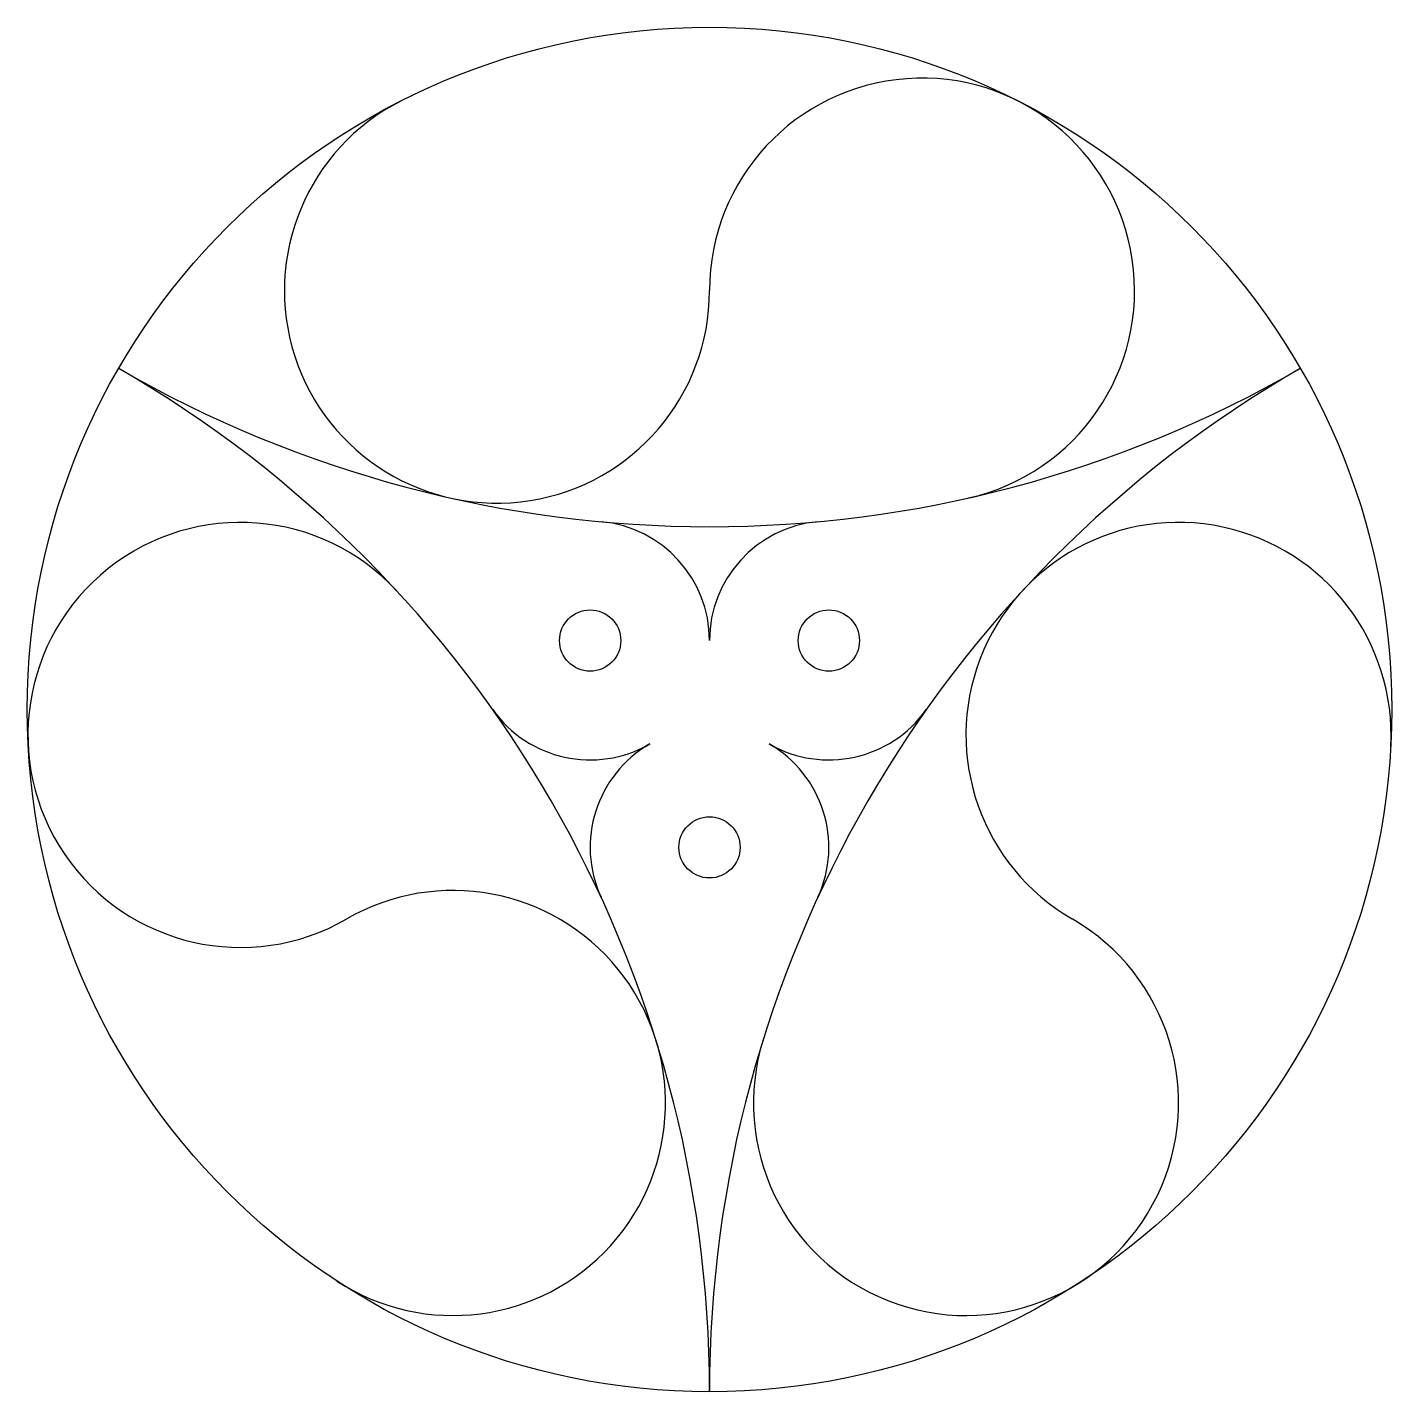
# Model space of a CAD drawing. Extents: x -12.5 to 12.5, y -12.5 to 12.5.
import ezdxf

# ---------------------------------------------------------------- set-up
doc = ezdxf.new("R2010")
doc.units = 0
doc.layers.add('MODELSKETCH_VISIBLE', color=7, linetype='CONTINUOUS')

msp = doc.modelspace()

# ---------------------------------------------------------------- linework, layer by layer
at = {"layer": 'MODELSKETCH_VISIBLE'}
for centre, radius in [((0, 0), 12.5), ((0, 0), 12.5), ((-2.187, 1.263), 0.561), ((2.187, 1.263), 0.561), ((0, -2.526), 0.561)]:
    msp.add_circle(centre, radius, dxfattribs=at)
for centre, radius, start, end in [((3.894, 7.675), 3.894, 282.6665, 180), ((-3.894, 7.675), 3.894, 116.899, 0), ((-21.651, -12.5), 21.651, 0, 60), ((0, 25), 21.651, 240, 300), ((21.651, -12.5), 21.651, 120, 180), ((-8.594, -0.466), 3.894, 42.6665, 300), ((-2.187, 1.263), 2.187, 0, 84.7356), ((2.187, 1.263), 2.187, 95.2644, 180), ((8.594, -0.466), 3.894, 356.899, 240), ((-2.187, 1.263), 2.187, 215.2644, 300), ((2.187, 1.263), 2.187, 240, 324.7356), ((0, -2.526), 2.187, 120, 204.7356), ((0, -2.526), 2.187, 335.2644, 60), ((-4.7, -7.21), 3.894, 236.899, 120), ((4.7, -7.21), 3.894, 162.6665, 60)]:
    msp.add_arc(centre, radius, start, end, dxfattribs=at)

doc.saveas('drawing.dxf')
